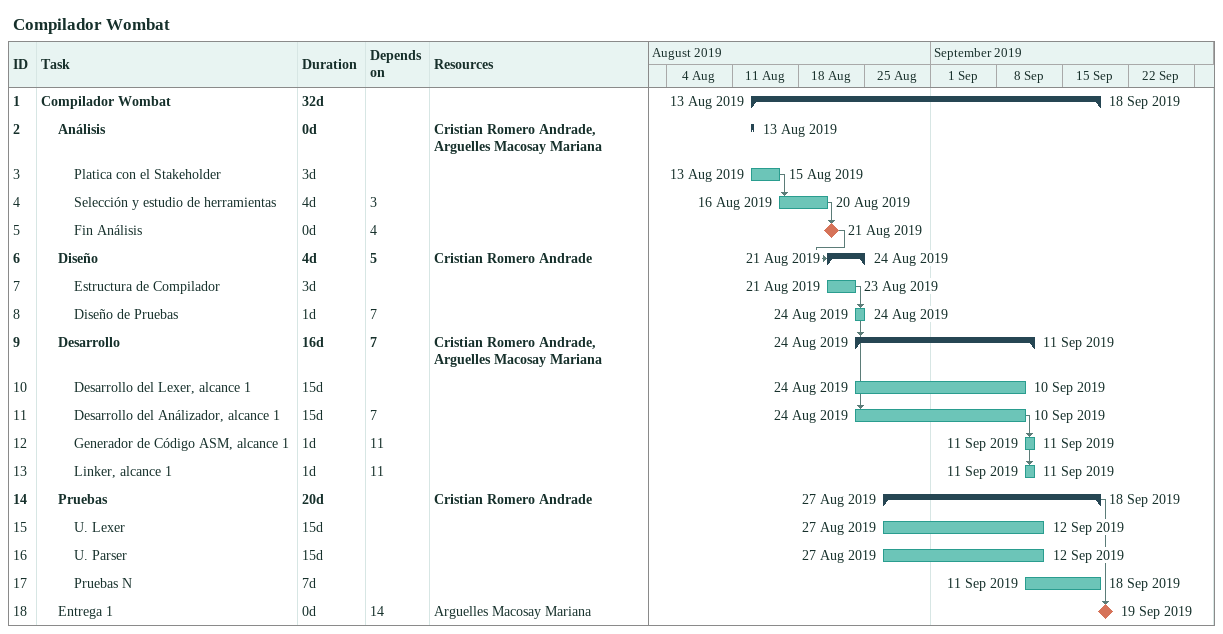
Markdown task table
Compilador Wombat

| ID | Level | Task | Duration | Start | Finish | Predecessors | Resources |
|---|---|---|---|---|---|---|---|
| 1 | 1 | **Compilador Wombat** | 32d | 2019-08-13 | 2019-09-18 |  |  |
| 2 | 2 | **Análisis** | 0d | 2019-08-13 | 2019-08-13 |  | Cristian Romero Andrade, Arguelles Macosay Mariana |
| 3 | 3 | Platica con el Stakeholder | 3d | 2019-08-13 | 2019-08-15 |  |  |
| 4 | 3 | Selección y estudio de herramientas | 4d | 2019-08-16 | 2019-08-20 | 3 |  |
| 5 | 3 | Fin Análisis | 0d | 2019-08-21 | 2019-08-21 | 4 |  |
| 6 | 2 | **Diseño** | 4d | 2019-08-21 | 2019-08-24 | 5 | Cristian Romero Andrade |
| 7 | 3 | Estructura de Compilador | 3d | 2019-08-21 | 2019-08-23 |  |  |
| 8 | 3 | Diseño de Pruebas | 1d | 2019-08-24 | 2019-08-24 | 7 |  |
| 9 | 2 | **Desarrollo** | 16d | 2019-08-24 | 2019-09-11 | 7 | Cristian Romero Andrade, Arguelles Macosay Mariana |
| 10 | 3 | Desarrollo del Lexer, alcance 1 | 15d | 2019-08-24 | 2019-09-10 |  |  |
| 11 | 3 | Desarrollo del Análizador, alcance 1 | 15d | 2019-08-24 | 2019-09-10 | 7 |  |
| 12 | 3 | Generador de Código ASM, alcance 1 | 1d | 2019-09-11 | 2019-09-11 | 11 |  |
| 13 | 3 | Linker, alcance 1 | 1d | 2019-09-11 | 2019-09-11 | 11 |  |
| 14 | 2 | **Pruebas** | 20d | 2019-08-27 | 2019-09-18 |  | Cristian Romero Andrade |
| 15 | 3 | U. Lexer | 15d | 2019-08-27 | 2019-09-12 |  |  |
| 16 | 3 | U. Parser | 15d | 2019-08-27 | 2019-09-12 |  |  |
| 17 | 3 | Pruebas N | 7d | 2019-09-11 | 2019-09-18 |  |  |
| 18 | 2 | Entrega 1 | 0d | 2019-09-19 | 2019-09-19 | 14 | Arguelles Macosay Mariana |
